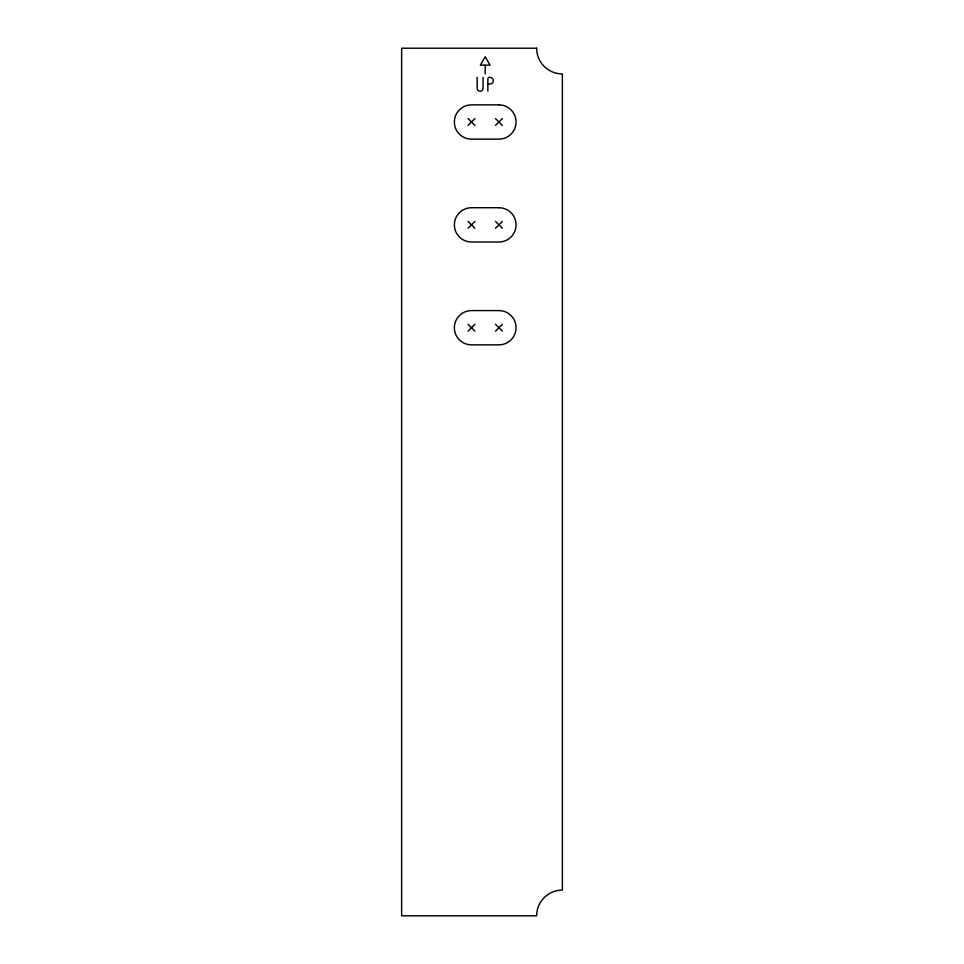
<?xml version="1.0" encoding="UTF-8"?>
<svg xmlns="http://www.w3.org/2000/svg" width="964" height="964" viewBox="0 0 964 964"><rect width="100%" height="100%" fill="white"/><g stroke="black" fill="none" stroke-linecap="round" stroke-linejoin="round"><path stroke-width="1.45" d="M468.07 125.428L474.927 118.572M495.496 125.428L502.352 118.572M468.07 228.287L474.927 221.431M495.496 228.287L502.352 221.431M468.07 331.146L474.927 324.29M495.496 331.146L502.352 324.29M484.868 65.178L480.361 65.178L485.217 56.768L490.074 65.178L485.217 65.178L485.217 73.915M488.194 83.952L489.965 83.952A3.302 3.302 0 0 0 493.267 80.651A3.302 3.302 0 0 0 489.965 77.337L489.459 77.337A1.603 1.603 0 0 0 487.856 78.952L487.856 91.062M495.496 118.572L502.352 125.428M468.07 118.572L474.927 125.428M495.496 221.431L502.352 228.287M468.07 221.431L474.927 228.287M495.496 324.29L502.352 331.146M468.07 324.29L474.927 331.146M483.084 77.337L483.084 88.242A2.964 2.964 0 0 1 480.12 91.206A2.964 2.964 0 0 1 477.156 88.242L477.156 77.337M536.647 48.2L401.639 48.2L401.639 915.8L536.647 915.8A25.715 25.715 0 0 1 562.361 890.085L562.361 73.915A25.715 25.715 0 0 1 536.647 48.2M498.93 104.859L471.504 104.859A17.147 17.147 0 0 0 454.357 121.994A17.147 17.147 0 0 0 471.504 139.141L498.93 139.141A17.147 17.147 0 0 0 516.077 121.994A17.147 17.147 0 0 0 498.93 104.859M498.93 207.718L471.504 207.718A17.147 17.147 0 0 0 454.357 224.853A17.147 17.147 0 0 0 471.504 242L498.93 242A17.147 17.147 0 0 0 516.077 224.853A17.147 17.147 0 0 0 498.93 207.718M498.93 310.577L471.504 310.577A17.147 17.147 0 0 0 454.357 327.712A17.147 17.147 0 0 0 471.504 344.859L498.93 344.859A17.147 17.147 0 0 0 516.077 327.712A17.147 17.147 0 0 0 498.93 310.577"/></g></svg>
